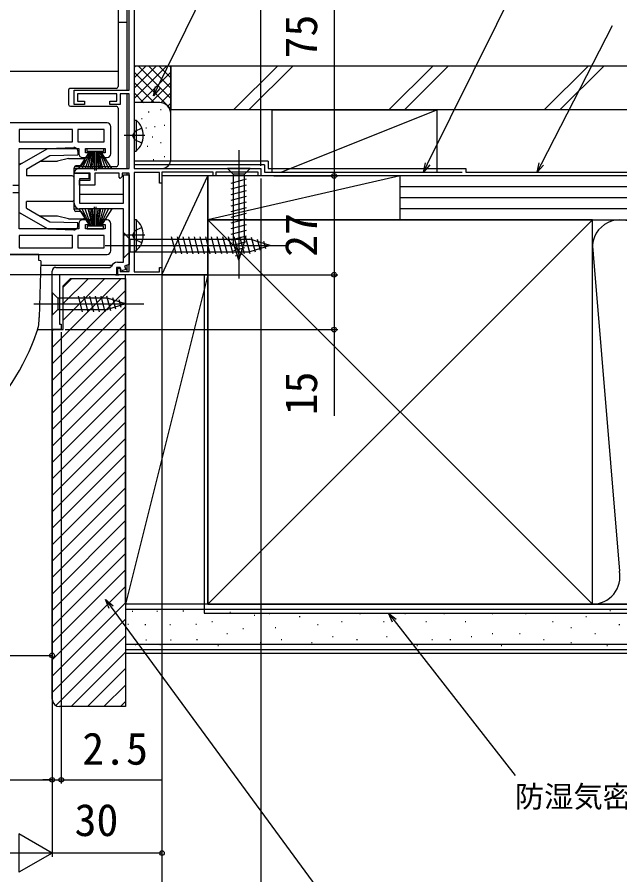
# Model space of a CAD drawing. Units: millimetres, scale not verified. Extents: x -526 to 524, y -783 to 779.
# Drawn here: x 211.6 to 376.2, y -646.8 to -412.4 of the extents above; entities that cross this region are included whole.
import ezdxf
from ezdxf.enums import TextEntityAlignment as Align

# ---------------------------------------------------------------- set-up
doc = ezdxf.new("R2010")
doc.units = ezdxf.units.MM
doc.header["$LTSCALE"] = 4
for name, color, linetype in [('0-2_YKK_11', 7, 'Continuous'), ('0-4_YKK_12', 2, 'Continuous'), ('0-5_YKK_13', 4, 'Continuous'), ('0-7_YKK_D', 6, 'Continuous'), ('0-9_YSS_K', 3, 'Continuous'), ('0-A_YSS_KE', 3, 'Continuous')]:
    doc.layers.add(name, color=color, linetype=linetype)
doc.styles.add('ＭＳ ゴシック', font='')
doc.styles.get('ＭＳ ゴシック').set_extended_font_data('MS Gothic')

msp = doc.modelspace()

# ---------------------------------------------------------------- linework, layer by layer
at = {"layer": '0-2_YKK_11'}
for p, q in [((237.157, -449.8), (237.157, -442.3)), ((237.157, -476.3), (237.157, -468.8))]:
    msp.add_line(p, q, dxfattribs=at)
for points in [[(228.548, -453.8), (242.157, -453.8), (242.157, -433.4), (239.757, -433.4), (239.757, -436.3), (236.957, -436.3), (236.957, -435.4), (238.857, -435.4), (238.857, -433.4), (228.057, -433.4), (228.057, -435.4), (229.957, -435.4), (229.957, -436.3), (227.157, -436.3), (227.157, -432.4), (242.157, -432.4), (242.157, -381.8), (237.921, -381.8), (237.789, -381.75), (237.657, -381.7), (232.157, -381.7), (232.157, -382.2), (231.157, -382.2), (231.157, -381.5)], [(243.557, -389), (243.557, -453.8), (278.157, -453.8), (278.157, -455.8), (277.457, -455.8), (277.457, -454.8), (265.857, -454.8), (265.857, -455.8), (265.157, -455.8), (265.157, -454.8), (251.157, -454.8), (251.157, -457.8), (250.457, -457.8), (250.457, -454.9), (243.557, -454.9), (243.557, -482), (250.457, -482), (250.457, -480.8), (251.157, -480.8), (251.157, -482.8), (239.057, -482.8), (239.057, -481), (239.757, -481), (239.757, -481.9), (242.157, -481.9), (242.157, -455.1), (240.257, -455.1), (240.257, -456), (239.757, -456.5), (239.457, -456.2), (239.457, -455.1), (232.857, -455.1), (232.857, -458.3), (228.657, -458.3), (228.657, -457), (231.557, -457), (231.557, -455.1), (227.457, -455.1), (227.184, -454.675)], [(236.157, -441.3), (178.157, -441.3), (178.157, -443.923), (178.733, -444.242), (179.6, -443.7), (184.957, -443.7), (184.957, -448.507), (179.331, -447.515)], [(228.457, -468.8), (228.457, -470.3), (212.157, -470.3), (212.157, -448.3), (228.457, -448.3), (228.457, -449.8)], [(229.457, -450.8), (231.457, -450.8), (231.457, -449.5), (230.257, -449.5), (230.257, -448.3), (235.657, -448.3), (235.657, -449.5), (234.457, -449.5), (234.457, -450.8), (236.157, -450.8)], [(242.157, -455.5), (242.157, -479.977), (240.901, -480.434), (241.243, -481.374), (240.115, -481.784), (239.757, -480.8), (238.757, -480.8), (238.757, -482.8), (223.162, -482.8), (223.161, -496.3), (223.661, -496.3), (223.661, -497.8), (221.161, -497.8), (221.162, -481.8)], [(227.157, -463.3), (227.157, -455.1), (231.157, -455.1), (231.157, -456.6), (228.657, -456.6), (228.657, -463.3), (240.657, -463.3), (240.657, -455.5), (242.157, -455.5)], [(239.012, -479.4), (240.657, -479.4), (240.657, -464.8), (228.657, -464.8)], [(236.157, -467.8), (234.457, -467.8), (234.457, -469.1), (235.657, -469.1), (235.657, -470.3), (230.257, -470.3), (230.257, -469.1), (231.457, -469.1), (231.457, -467.8), (229.457, -467.8)], [(161.983, -474.272), (179.157, -477.3), (236.157, -477.3)], [(222.162, -480.8), (236.895, -480.8), (237.355, -480.496)]]:
    msp.add_lwpolyline(points, dxfattribs=at)
for points in [[(212.157, -446.5), (226.757, -446.5), (226.757, -443.1), (212.157, -443.1)], [(235.357, -443.1), (228.157, -443.1), (228.157, -446.5), (235.357, -446.5)], [(226.757, -472.1), (212.157, -472.1), (212.157, -475.5), (226.757, -475.5)], [(235.357, -472.1), (228.157, -472.1), (228.157, -475.5), (235.357, -475.5)]]:
    msp.add_lwpolyline(points, close=True, dxfattribs=at)
for centre, radius, start, end in [((236.157, -442.3), 1, 0.00001, 89.99999), ((229.457, -449.8), 1, 180.00001, 269.99999), ((236.157, -449.8), 1, 270.00001, 359.99999), ((228.548, -455.3), 1.5, 90, 155.37568), ((228.657, -463.3), 1.5, 180.00002, 270), ((229.457, -468.8), 1, 90.00001, 179.99999), ((236.157, -468.8), 1, 0.00001, 89.99999), ((236.157, -476.3), 1, 270.00001, 359.99999), ((239.012, -481.2), 1.8, 89.99998, 156.96431), ((222.162, -481.8), 1, 89.99998, 179.9979)]:
    msp.add_arc(centre, radius, start, end, dxfattribs=at)
at = {"layer": '0-4_YKK_12'}
for p, q in [((241.657, -432.4), (241.657, -381.8)), ((239.157, -413.8), (241.657, -413.8)), ((241.657, -453.8), (241.657, -433.4)), ((227.157, -453.8), (228.485, -453.8)), ((241.657, -455.5), (241.657, -455.1)), ((228.657, -460.8), (240.657, -460.8)), ((227.157, -464.8), (228.657, -464.8)), ((237.453, -480.3), (218.001, -480.3)), ((241.657, -480.3), (241.27, -480.3)), ((241.657, -481.9), (241.657, -480.158)), ((238.457, -482.8), (239.357, -482.8)), ((217.195, -497.8), (223.757, -497.8))]:
    msp.add_line(p, q, dxfattribs=at)
at = {"layer": '0-5_YKK_13'}
for p, q in [((239.157, -392.71), (239.157, -431.399)), ((239.157, -427.33), (188.157, -427.33)), ((225.657, -432.399), (225.657, -436.299)), ((226.157, -431.899), (225.986, -431.929)), ((238.657, -431.899), (226.157, -431.899)), ((226.157, -436.799), (238.657, -436.799)), ((239.157, -437.299), (239.157, -451.207)), ((243.557, -440.55), (243.557, -449.05)), ((243.557, -440.55), (244.066, -440.55)), ((243.557, -442.8), (243.557, -446.8)), ((245.653, -442.725), (243.746, -443.655)), ((244.066, -440.55), (244.066, -449.05)), ((246.514, -444.8), (240.837, -444.8)), ((243.746, -443.655), (243.137, -444.8)), ((243.746, -445.945), (243.137, -444.8)), ((245.653, -446.875), (243.746, -445.945)), ((212.157, -452.8), (219.951, -448.3)), ((219.951, -448.3), (227.122, -448.05)), ((228.157, -449.049), (228.157, -450.015)), ((228.485, -453.8), (231.457, -449.1)), ((231.657, -449.1), (229.398, -453.8)), ((231.857, -449.1), (230.193, -453.8)), ((230.707, -448.3), (235.207, -448.3)), ((230.868, -453.8), (232.057, -449.1)), ((232.257, -449.1), (231.425, -453.8)), ((231.863, -453.8), (232.457, -449.1)), ((232.657, -449.1), (232.181, -453.8)), ((232.757, -449.1), (232.757, -454.3)), ((233.157, -449.1), (233.157, -454.3)), ((233.257, -449.1), (233.732, -453.8)), ((234.051, -453.8), (233.457, -449.1)), ((233.657, -449.1), (234.489, -453.8)), ((235.046, -453.8), (233.857, -449.1)), ((234.057, -449.1), (235.721, -453.8)), ((234.257, -449.1), (236.515, -453.8)), ((237.429, -453.8), (234.457, -449.1)), ((243.557, -449.05), (244.066, -449.05)), ((272.157, -448.8), (272.157, -483.8)), ((214.157, -453.955), (220.519, -450.281)), ((217.889, -451.8), (222.657, -451.8)), ((220.519, -450.281), (228.157, -450.015)), ((225.657, -451.1), (222.657, -451.8)), ((225.657, -451.1), (229.657, -451.1)), ((230.157, -451.599), (229.305, -452.876)), ((239.157, -451.207), (239.157, -452.799)), ((212.791, -452.434), (212.157, -452.604)), ((212.157, -465.996), (212.157, -452.604)), ((214.157, -453.955), (214.157, -455.8)), ((227.157, -465.001), (227.157, -453.599)), ((238.657, -453.299), (227.257, -453.299)), ((228.889, -453.099), (227.657, -453.099)), ((275.257, -453.8), (269.057, -453.8)), ((269.057, -453.8), (270.607, -455.35)), ((275.257, -453.8), (273.707, -455.35)), ((226.657, -455.8), (214.157, -455.8)), ((270.057, -457.776), (274.257, -456.651)), ((270.607, -455.35), (270.607, -473.884)), ((273.707, -455.35), (270.607, -455.35)), ((273.707, -473.884), (273.707, -455.35)), ((210.457, -458.3), (212.157, -458.3)), ((270.057, -459.329), (274.257, -458.204)), ((210.457, -460.3), (212.157, -460.3)), ((270.057, -460.882), (274.257, -459.757)), ((270.057, -462.435), (274.257, -461.31)), ((226.657, -462.8), (214.157, -462.8)), ((214.157, -464.645), (214.157, -462.8)), ((270.057, -463.988), (274.257, -462.863)), ((212.157, -465.8), (219.951, -470.3)), ((212.791, -466.166), (212.157, -465.996)), ((214.157, -464.645), (220.519, -468.319)), ((228.889, -465.501), (227.657, -465.501)), ((228.485, -464.8), (231.457, -469.5)), ((230.157, -467), (229.305, -465.724)), ((231.657, -469.5), (229.398, -464.8)), ((231.857, -469.5), (230.193, -464.8)), ((230.868, -464.8), (232.057, -469.5)), ((232.257, -469.5), (231.425, -464.8)), ((231.863, -464.8), (232.457, -469.5)), ((232.657, -469.5), (232.181, -464.8)), ((232.757, -469.5), (232.757, -464.3)), ((233.157, -469.5), (233.157, -464.3)), ((233.257, -469.5), (233.732, -464.8)), ((234.051, -464.8), (233.457, -469.5)), ((233.657, -469.5), (234.489, -464.8)), ((235.046, -464.8), (233.857, -469.5)), ((234.057, -469.5), (235.721, -464.8)), ((234.257, -469.5), (236.515, -464.8)), ((237.429, -464.8), (234.457, -469.5)), ((270.057, -465.541), (274.257, -464.416)), ((270.057, -467.094), (274.257, -465.969)), ((222.657, -466.8), (217.889, -466.8)), ((220.519, -468.319), (228.157, -468.585)), ((225.657, -467.5), (222.657, -466.8)), ((225.657, -467.5), (228.157, -467.5)), ((227.157, -467.5), (229.657, -467.5)), ((228.157, -469.551), (228.157, -468.585)), ((243.557, -467.75), (243.557, -476.25)), ((243.557, -467.75), (244.066, -467.75)), ((244.066, -467.75), (244.066, -476.25)), ((270.057, -468.647), (274.257, -467.521)), ((219.951, -470.3), (227.122, -470.55)), ((230.707, -470.3), (235.207, -470.3)), ((243.746, -470.855), (243.137, -472)), ((243.557, -470), (243.557, -474)), ((245.653, -469.925), (243.746, -470.855)), ((270.057, -470.2), (274.257, -469.074)), ((270.057, -471.753), (274.257, -470.627)), ((240.657, -471.3), (240.657, -478.3)), ((240.657, -471.3), (242.407, -473.05)), ((246.514, -472), (240.837, -472)), ((242.407, -473.05), (242.407, -476.55)), ((242.407, -473.05), (275.107, -473.05)), ((243.746, -473.145), (243.137, -472)), ((245.653, -474.075), (243.746, -473.145)), ((255.029, -477.1), (253.796, -472.5)), ((256.582, -477.1), (255.349, -472.5)), ((258.135, -477.1), (256.902, -472.5)), ((259.688, -477.1), (258.455, -472.5)), ((261.241, -477.1), (260.008, -472.5)), ((262.793, -477.1), (261.561, -472.5)), ((264.346, -477.1), (263.114, -472.5)), ((265.899, -477.1), (264.667, -472.5)), ((267.452, -477.1), (266.22, -472.5)), ((269.005, -477.1), (267.773, -472.5)), ((270.558, -477.1), (269.325, -472.5)), ((270.057, -473.306), (274.257, -472.18)), ((272.111, -477.1), (270.878, -472.5)), ((273.664, -477.1), (272.431, -472.5)), ((275.215, -477.093), (273.984, -472.5)), ((280.657, -474.8), (275.107, -473.05)), ((276.647, -476.641), (275.569, -472.619)), ((278.079, -476.19), (277.265, -473.154)), ((235.657, -474.8), (285.657, -474.8)), ((270.316, -474.789), (274.257, -473.733)), ((272.157, -478.8), (270.607, -473.884)), ((270.767, -476.221), (273.803, -475.408)), ((272.157, -478.8), (273.707, -473.884)), ((280.657, -474.8), (275.107, -476.55)), ((279.511, -475.738), (278.962, -473.689)), ((217.507, -477.3), (186.446, -477.3)), ((217.507, -478.9), (217.507, -477.3)), ((240.657, -478.3), (242.407, -476.55)), ((242.407, -476.55), (275.107, -476.55)), ((243.557, -476.25), (244.066, -476.25)), ((271.219, -477.653), (273.268, -477.104)), ((218.033, -478.975), (217.507, -478.9)), ((218.033, -478.975), (217.661, -494.485)), ((221.157, -487.7), (221.157, -493.9)), ((221.157, -487.7), (222.707, -489.25)), ((236.241, -489.25), (222.707, -489.25)), ((222.707, -489.25), (222.707, -492.35)), ((229.451, -492.9), (228.325, -488.7)), ((231.004, -492.9), (229.878, -488.7)), ((232.557, -492.9), (231.431, -488.7)), ((234.11, -492.9), (232.984, -488.7)), ((235.662, -492.9), (234.537, -488.7)), ((237.146, -492.641), (236.09, -488.7)), ((241.157, -490.8), (236.241, -489.25)), ((238.578, -492.19), (237.764, -489.154)), ((240.01, -491.738), (239.461, -489.688)), ((216.157, -490.8), (246.157, -490.8)), ((241.157, -490.8), (236.241, -492.35)), ((221.157, -493.9), (222.707, -492.35)), ((222.707, -492.35), (236.241, -492.35)), ((216.784, -499.026), (216.782, -499.032))]:
    msp.add_line(p, q, dxfattribs=at)
for points in [[(235.207, -448.3), (235.207, -449.1), (230.707, -449.1), (230.707, -448.3)], [(235.207, -470.3), (235.207, -469.5), (230.707, -469.5), (230.707, -470.3)]]:
    msp.add_lwpolyline(points, dxfattribs=at)
for centre, radius, start, end in [((226.157, -432.399), 0.5, 109.99608, 180), ((238.657, -431.399), 0.5, 270, 0), ((226.157, -436.299), 0.5, 180, 270), ((238.657, -437.299), 0.5, 0, 90), ((240.526, -444.8), 5.531, 309.79413, 50.20587), ((227.157, -449.049), 1, 360, 92), ((229.657, -451.6), 0.5, 0, 90), ((227.657, -453.599), 0.5, 90, 180), ((228.889, -452.599), 0.5, 270, 326.30997), ((238.657, -452.799), 0.5, 270, 0), ((226.657, -456.3), 0.5, 0, 90), ((226.657, -462.3), 0.5, 270, 0), ((227.657, -465.001), 0.5, 180, 270), ((228.889, -466.001), 0.5, 33.71171, 90), ((229.657, -467), 0.5, 270, 0), ((240.526, -472), 5.531, 309.79413, 50.20587), ((227.157, -469.551), 1, 268, 0), ((205.661, -494.485), 12, 340.86823, 0), ((156.534, -477.443), 64, 313.1812, 340.86823)]:
    msp.add_arc(centre, radius, start, end, dxfattribs=at)
at = {"layer": '0-7_YKK_D'}
for p, q in [((278.157, -453.1), (278.157, -351.8)), ((298.157, -380.8), (298.157, -455.8)), ((278.157, -456.5), (278.157, -661.801)), ((281.7, -455.8), (299.157, -455.8)), ((281.7, -455.8), (299.157, -455.8)), ((298.157, -455.8), (298.157, -482.8)), ((238.357, -482.8), (140.157, -482.8)), ((238.357, -482.8), (140.157, -482.8)), ((251.157, -482.748), (251.157, -661.801)), ((251.157, -483.5), (251.157, -661.801)), ((251.157, -483.5), (251.157, -641.801)), ((251.7, -482.8), (299.157, -482.8)), ((251.7, -482.8), (299.157, -482.8)), ((221.161, -498.409), (221.161, -641.801)), ((221.161, -498.409), (221.161, -641.801)), ((221.161, -498.409), (221.161, -621.801)), ((221.161, -498.409), (221.161, -587.8)), ((221.161, -498.409), (221.161, -621.801)), ((223.661, -498.5), (223.661, -621.801)), ((224.757, -497.8), (299.157, -497.8)), ((103.657, -586.8), (221.161, -586.8)), ((161.157, -620.801), (221.161, -620.801)), ((221.161, -620.801), (218.611, -620.801)), ((221.161, -620.801), (223.661, -620.801)), ((223.661, -620.801), (250.989, -620.801)), ((221.161, -640.801), (212.068, -635.551)), ((212.068, -635.551), (212.068, -646.051)), ((221.161, -640.801), (202.975, -640.801)), ((221.161, -640.801), (212.068, -646.051)), ((251.157, -640.801), (221.161, -640.801))]:
    msp.add_line(p, q, dxfattribs=at)
for points in [[(248.853, -433.938), (249.975, -431.648), (288.608, -352.8)], [(322.54, -454.8), (323.672, -452.515), (355.155, -388.951)], [(353.589, -454.8), (354.756, -452.533), (374.204, -414.734)], [(250.589, -431.948), (248.853, -433.938), (249.362, -431.347)], [(324.284, -452.818), (322.54, -454.8), (323.06, -452.212)], [(355.363, -452.845), (353.589, -454.8), (354.148, -452.22)], [(298.157, -482.8), (298.157, -497.8), (298.157, -521.381)], [(236.708, -574.028), (235.751, -571.567), (237.81, -573.219)], [(235.751, -571.567), (237.259, -573.623), (301.443, -661.105)], [(314.052, -577.731), (313.023, -575.3), (315.13, -576.891)], [(313.023, -575.3), (314.591, -577.311), (347.573, -619.614)]]:
    msp.add_lwpolyline(points, dxfattribs=at)
for centre in [(298.157, -455.8), (298.157, -455.8), (298.157, -482.8), (298.157, -482.8), (298.157, -497.8), (221.161, -586.8), (221.161, -620.801), (221.161, -620.801), (223.661, -620.801), (251.157, -640.801)]:
    msp.add_circle(centre, 0.637, dxfattribs=at)
at = {"layer": '0-9_YSS_K'}
for p, q in [((253.557, -425.8), (243.557, -425.8)), ((243.557, -434.658), (252.415, -425.8)), ((243.557, -431.829), (249.586, -425.8)), ((243.557, -429.001), (246.758, -425.8)), ((243.557, -426.173), (243.929, -425.8)), ((244.699, -425.8), (253.557, -434.658)), ((247.527, -425.8), (253.557, -431.829)), ((250.356, -425.8), (253.557, -429.001)), ((253.184, -425.8), (253.557, -426.173)), ((253.557, -438.8), (253.557, -425.8)), ((282.667, -425.8), (270.667, -437.8)), ((286.91, -425.8), (274.91, -437.8)), ((325.093, -425.8), (313.093, -437.8)), ((329.336, -425.8), (317.336, -437.8)), ((367.52, -425.8), (355.52, -437.8)), ((371.763, -425.8), (359.763, -437.8)), ((243.557, -427.486), (253.557, -437.486)), ((245.243, -435.8), (253.557, -427.486)), ((243.557, -430.315), (249.042, -435.8)), ((248.072, -435.8), (253.557, -430.315)), ((243.557, -433.143), (246.231, -435.818)), ((250.882, -435.818), (253.557, -433.143)), ((250.557, -435.8), (243.557, -435.8)), ((250.752, -437.628), (250.952, -437.628)), ((252.762, -436.766), (253.557, -435.972)), ((281.157, -437.8), (281.157, -454.8)), ((281.157, -437.8), (326.157, -437.8)), ((283.657, -454.8), (326.157, -437.8)), ((326.157, -437.8), (326.157, -454.8)), ((245.558, -440.126), (245.758, -440.126)), ((247.414, -438.295), (247.614, -438.295)), ((253.557, -451.3), (253.557, -438.8)), ((246.746, -442.635), (246.946, -442.635)), ((249.083, -442.301), (249.283, -442.301)), ((251.753, -441.967), (251.953, -441.967)), ((248.48, -445.094), (248.68, -445.094)), ((250.752, -446.641), (250.952, -446.641)), ((247.08, -447.642), (247.28, -447.642)), ((248.749, -451.314), (248.949, -451.314)), ((251.753, -450.482), (251.953, -450.482)), ((244.057, -453.8), (251.342, -453.8)), ((251.157, -482.8), (263.7, -455.8)), ((316.2, -455.8), (263.7, -467.8)), ((326.157, -455.8), (281.157, -455.8)), ((316.2, -467.8), (316.2, -455.8)), ((316.2, -467.8), (316.2, -455.8)), ((434.178, -455.8), (316.2, -455.8)), ((434.178, -458.8), (316.2, -458.8)), ((434.178, -461.8), (316.2, -461.8)), ((434.178, -464.8), (316.2, -464.8)), ((263.7, -467.8), (316.2, -467.8)), ((263.7, -572.8), (368.7, -467.8)), ((263.7, -467.8), (368.7, -572.8)), ((316.2, -467.8), (434.178, -467.8)), ((368.7, -467.8), (434.178, -467.8)), ((368.706, -474.994), (376.042, -563.768)), ((221.161, -502.682), (240.043, -483.8)), ((224.16, -486.213), (226.573, -483.8)), ((224.16, -490.703), (231.063, -483.8)), ((224.16, -495.193), (235.553, -483.8)), ((263.7, -482.8), (241.2, -482.8)), ((241.2, -572.8), (241.2, -482.8)), ((263.7, -482.8), (241.2, -572.8)), ((263.7, -572.8), (263.7, -482.8)), ((221.161, -507.172), (241.2, -487.134)), ((221.161, -511.662), (241.2, -491.624)), ((221.161, -516.152), (241.2, -496.114)), ((221.161, -498.192), (221.553, -497.8)), ((221.161, -520.642), (241.2, -500.604)), ((221.161, -525.132), (241.2, -505.094)), ((221.161, -529.622), (241.2, -509.584)), ((221.161, -534.113), (241.2, -514.074)), ((221.161, -538.603), (241.2, -518.564)), ((221.161, -543.093), (241.2, -523.055)), ((221.161, -547.583), (241.2, -527.545)), ((221.161, -552.073), (241.2, -532.035)), ((221.161, -556.563), (241.2, -536.525)), ((221.161, -561.053), (241.2, -541.015)), ((221.161, -565.544), (241.2, -545.505)), ((221.161, -570.034), (241.2, -549.995)), ((221.161, -574.524), (241.2, -554.485)), ((221.161, -579.014), (241.2, -558.976)), ((221.161, -583.504), (241.2, -563.466)), ((221.161, -587.994), (241.2, -567.956)), ((221.161, -592.484), (241.2, -572.446)), ((263.7, -572.8), (241.2, -572.8)), ((368.7, -572.8), (434.178, -572.8)), ((434.178, -574.3), (241.2, -574.3)), ((243.008, -574.725), (243.208, -574.725)), ((249.744, -574.725), (249.944, -574.725)), ((256.883, -574.63), (257.083, -574.63)), ((269.681, -575.019), (269.881, -575.019)), ((276.307, -575.799), (276.507, -575.799)), ((280.399, -575.366), (280.599, -575.366)), ((288.64, -576.19), (288.84, -576.19)), ((305.123, -575.366), (305.323, -575.366)), ((317.417, -575.366), (317.617, -575.366)), ((328.131, -575.366), (328.331, -575.366)), ((341.318, -575.366), (341.518, -575.366)), ((350.383, -575.366), (350.583, -575.366)), ((366.867, -576.19), (367.067, -576.19)), ((373.46, -574.542), (373.66, -574.542)), ((221.161, -596.974), (241.2, -576.936)), ((241.816, -578.248), (242.016, -578.248)), ((246.516, -578.343), (246.716, -578.343)), ((253.252, -578.343), (253.452, -578.343)), ((260.391, -578.248), (260.591, -578.248)), ((264.739, -577.514), (264.939, -577.514)), ((293.585, -578.338), (293.785, -578.338)), ((300.178, -577.514), (300.378, -577.514)), ((311.648, -577.514), (311.848, -577.514)), ((323.186, -577.514), (323.386, -577.514)), ((333.9, -577.514), (334.1, -577.514)), ((357.801, -577.514), (358.001, -577.514)), ((375.932, -578.338), (376.132, -578.338)), ((268.86, -580.811), (269.06, -580.811)), ((273.189, -579.417), (273.389, -579.417)), ((282.047, -579.162), (282.247, -579.162)), ((341.318, -580.811), (341.518, -580.811)), ((348.735, -580.811), (348.935, -580.811)), ((362.746, -579.162), (362.946, -579.162)), ((369.339, -580.811), (369.539, -580.811)), ((222.136, -600.49), (241.2, -581.426)), ((246.743, -582.554), (246.943, -582.554)), ((253.479, -582.554), (253.679, -582.554)), ((260.619, -582.459), (260.819, -582.459)), ((277.926, -583.283), (278.126, -583.283)), ((283.695, -582.459), (283.895, -582.459)), ((291.937, -583.283), (292.137, -583.283)), ((297.706, -581.635), (297.906, -581.635)), ((304.299, -582.459), (304.499, -582.459)), ((312.472, -581.635), (312.672, -581.635)), ((324.834, -582.459), (325.034, -582.459)), ((329.779, -582.459), (329.979, -582.459)), ((335.549, -581.635), (335.749, -581.635)), ((355.328, -582.459), (355.528, -582.459)), ((362.746, -583.283), (362.946, -583.283)), ((434.178, -583.8), (241.2, -583.8)), ((243.788, -583.8), (243.988, -583.8)), ((250.523, -583.8), (250.723, -583.8)), ((257.663, -583.705), (257.863, -583.705)), ((266.388, -584.107), (266.588, -584.107)), ((272.999, -583.705), (273.199, -583.705)), ((320.714, -584.107), (320.914, -584.107)), ((343.79, -584.107), (343.99, -584.107)), ((372.636, -584.107), (372.836, -584.107)), ((226.315, -600.801), (241.2, -585.916)), ((434.178, -586.3), (241.2, -586.3)), ((230.805, -600.801), (241.2, -590.406)), ((235.295, -600.801), (241.2, -594.897)), ((239.786, -600.801), (241.2, -599.387))]:
    msp.add_line(p, q, dxfattribs=at)
msp.add_lwpolyline([(263.7, -482.8), (263.7, -455.8), (251.157, -455.8), (251.157, -482.8)], close=True, dxfattribs=at)
msp.add_lwpolyline([(316.2, -455.8), (263.7, -455.8), (263.7, -467.8)], dxfattribs=at)
for centre, radius, start, end in [((250.557, -438.8), 3, 360, 90), ((250.949, -451.221), 2.609, 278.65122, 358.26236), ((376.2, -475.3), 7.5, 348.21668, 191.78379), ((368.7, -565.3), 7.5, 270, 11.78353)]:
    msp.add_arc(centre, radius, start, end, dxfattribs=at)
at = {"layer": '0-A_YSS_KE'}
for p, q in [((434.178, -437.8), (253.557, -437.8)), ((280.157, -451.8), (243.557, -451.8)), ((279.157, -452.8), (243.557, -452.8)), ((334.157, -453.8), (334.157, -454.8)), ((334.157, -454.8), (434.178, -454.8)), ((368.7, -467.8), (263.7, -467.8)), ((368.7, -481.765), (368.7, -467.8)), ((368.7, -572.8), (368.7, -475.3)), ((262.7, -482.8), (262.7, -575.3)), ((434.178, -572.8), (241.2, -572.8)), ((262.7, -575.3), (434.178, -575.3)), ((434.178, -585.3), (241.2, -585.3))]:
    msp.add_line(p, q, dxfattribs=at)
for points in [[(434.178, -425.8), (253.557, -425.8), (253.557, -437.8)], [(280.157, -451.8), (280.157, -453.8), (334.157, -453.8)], [(279.157, -452.8), (279.157, -454.8), (333.157, -454.8)], [(263.7, -467.8), (263.7, -572.8), (368.7, -572.8)], [(221.161, -598.799), (221.161, -497.8), (224.16, -497.8), (224.16, -485.8), (226.16, -483.8), (241.2, -483.8)], [(241.2, -483.8), (241.2, -600.801), (223.2, -600.801)]]:
    msp.add_lwpolyline(points, dxfattribs=at)
msp.add_arc((223.227, -598.734), 2.067, 181.80059, 269.2324, dxfattribs=at)

# ---------------------------------------------------------------- texts
at = {"layer": '0-7_YKK_D', "style": 'ＭＳ ゴシック'}
for s, p in [('75', (296.157, -423.733)), ('27', (296.157, -477.925)), ('15', (296.157, -521.222))]:
    msp.add_text(s, height=8.798, rotation=90, dxfattribs=at).set_placement(p, align=Align.BOTTOM_LEFT)
for s, height, p in [('2.5', 8.798, (229.375, -619.301)), ('防湿気密フィルム（別途）', 5.865, (347.482, -630.068)), ('30', 8.798, (227.282, -638.801))]:
    msp.add_text(s, height=height, dxfattribs=at).set_placement(p, align=Align.BOTTOM_LEFT)

doc.saveas('drawing.dxf')
